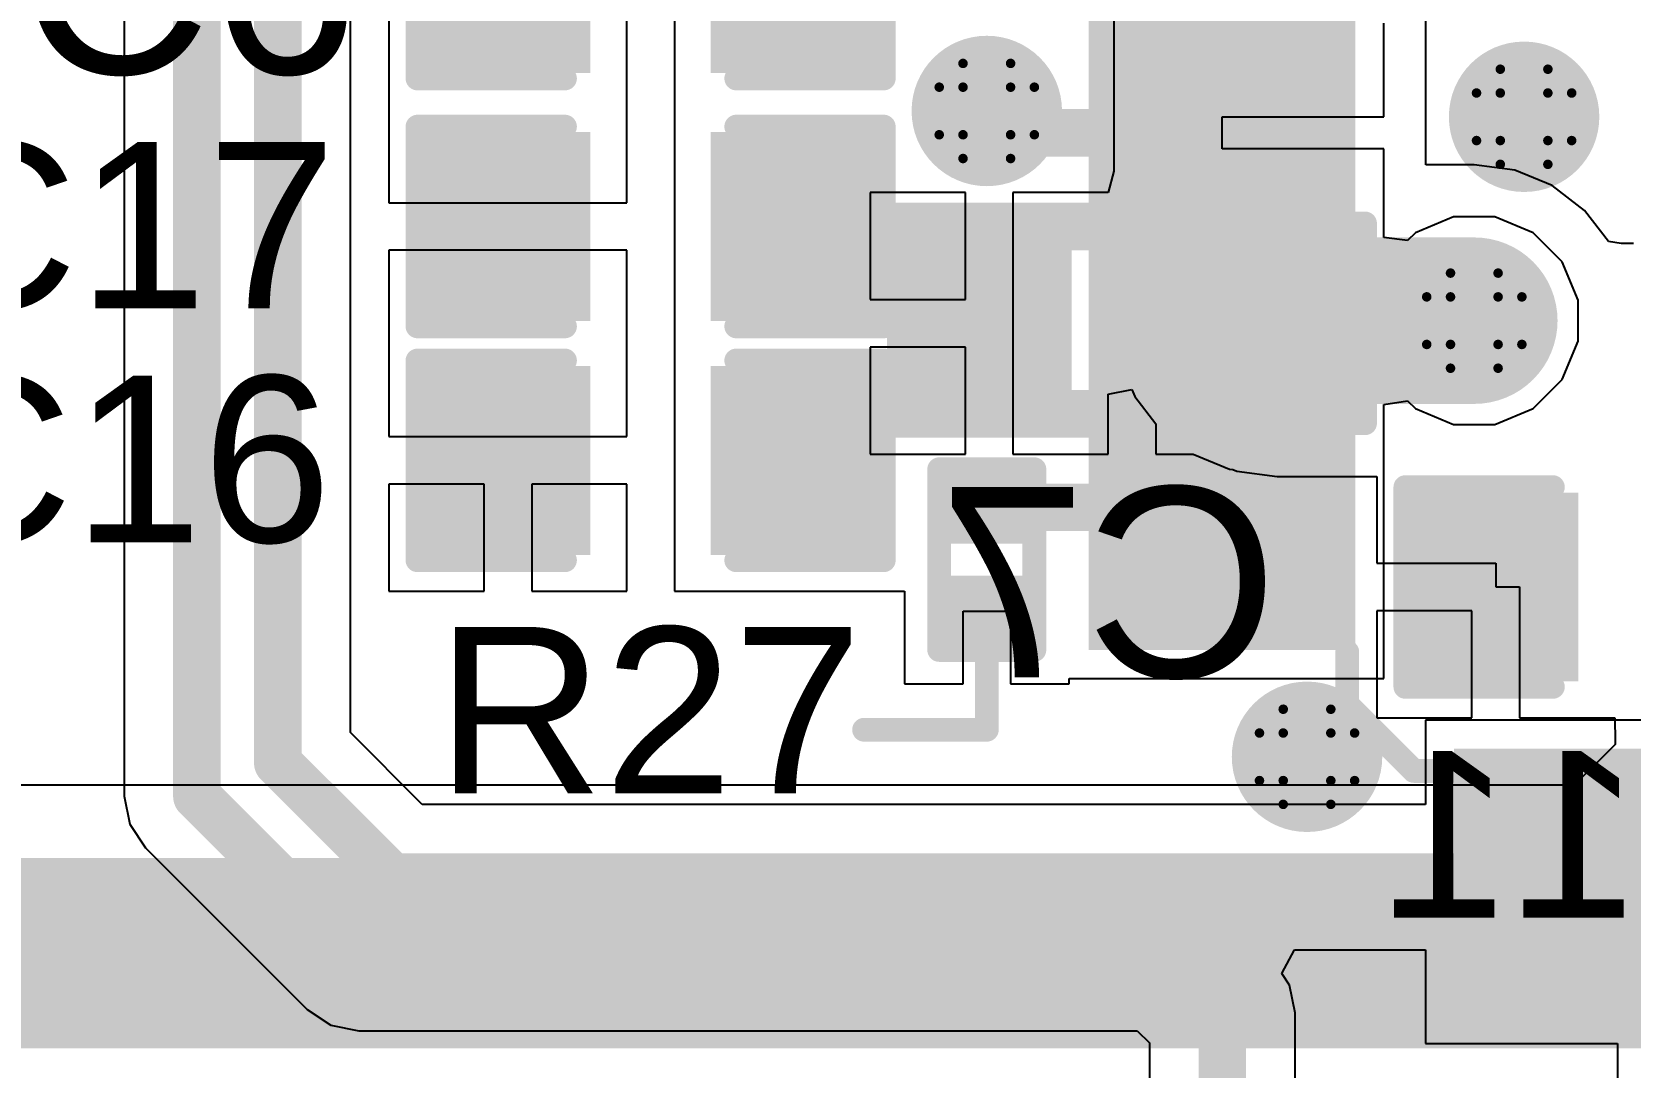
# Model space of a CAD drawing. Header units: inches. Extents: x 0 to 12.8, y -0.1 to 3.5.
# Drawn here: x 0.4453 to 0.7812, y 0.3751 to 0.5927 of the extents above; entities that cross this region are included whole.
import ezdxf

# ---------------------------------------------------------------- set-up
doc = ezdxf.new("R2010")
doc.units = ezdxf.units.IN
doc.header["$MEASUREMENT"] = 0
for name, color, linetype in [('Bottom Layer', 5, 'Continuous'), ('Bottom Overlay', 54, 'Continuous'), ('Bottom Paste', 16, 'Continuous'), ('Bottom Solder', 6, 'Continuous'), ('Drill Drawing', 1, 'Continuous'), ('Top Layer', 1, 'Continuous'), ('Top Overlay', 2, 'Continuous'), ('Top Paste', 8, 'Continuous'), ('Top Solder', 216, 'Continuous'), ('Via Holes', 16, 'Continuous')]:
    doc.layers.add(name, color=color, linetype=linetype)
doc.styles.add('Arial', font='', dxfattribs={"height": 0.2})
doc.styles.get('Arial').set_extended_font_data('Arial')

# ---------------------------------------------------------------- blocks, each defined once
blk = doc.blocks.new('48_LQFP__7_7___5')
at = {"layer": 'Top Layer'}
for points in [[(0.19133865, -0.0822835), (0.19133865, -0.0948819), (0.14330715, -0.0948819), (0.14330715, -0.0822835)], [(0.19133865, -0.1019685), (0.19133865, -0.1145669), (0.14330715, -0.1145669), (0.14330715, -0.1019685)], [(-0.0035433, -0.14330705), (-0.0035433, -0.19133855), (-0.0161417, -0.19133855), (-0.0161417, -0.14330705)], [(0.0161417, -0.14330705), (0.0161417, -0.19133855), (0.0035433, -0.19133855), (0.0035433, -0.14330705)], [(0.0358268, -0.14330705), (0.0358268, -0.19133855), (0.0232284, -0.19133855), (0.0232284, -0.14330705)], [(0.0555118, -0.14330705), (0.0555118, -0.19133855), (0.0429134, -0.19133855), (0.0429134, -0.14330705)], [(0.0751969, -0.14330705), (0.0751969, -0.19133855), (0.0625985, -0.19133855), (0.0625985, -0.14330705)], [(0.0948819, -0.14330705), (0.0948819, -0.19133855), (0.0822835, -0.19133855), (0.0822835, -0.14330705)], [(0.1145669, -0.14330705), (0.1145669, -0.19133855), (0.1019685, -0.19133855), (0.1019685, -0.14330705)]]:
    blk.add_hatch(color=1, dxfattribs=at).paths.add_polyline_path(points)
at = {"layer": 'Top Paste'}
for points in [[(0.19133865, -0.0822835), (0.19133865, -0.0948819), (0.14330715, -0.0948819), (0.14330715, -0.0822835)], [(0.19133865, -0.1019685), (0.19133865, -0.1145669), (0.14330715, -0.1145669), (0.14330715, -0.1019685)], [(-0.0035433, -0.14330705), (-0.0035433, -0.19133855), (-0.0161417, -0.19133855), (-0.0161417, -0.14330705)], [(0.0161417, -0.14330705), (0.0161417, -0.19133855), (0.0035433, -0.19133855), (0.0035433, -0.14330705)], [(0.0358268, -0.14330705), (0.0358268, -0.19133855), (0.0232284, -0.19133855), (0.0232284, -0.14330705)], [(0.0555118, -0.14330705), (0.0555118, -0.19133855), (0.0429134, -0.19133855), (0.0429134, -0.14330705)], [(0.0751969, -0.14330705), (0.0751969, -0.19133855), (0.0625985, -0.19133855), (0.0625985, -0.14330705)], [(0.0948819, -0.14330705), (0.0948819, -0.19133855), (0.0822835, -0.19133855), (0.0822835, -0.14330705)], [(0.1145669, -0.14330705), (0.1145669, -0.19133855), (0.1019685, -0.19133855), (0.1019685, -0.14330705)]]:
    blk.add_hatch(color=8, dxfattribs=at).paths.add_polyline_path(points)
at = {"layer": 'Top Solder'}
for points in [[(0.19533865, -0.0782835), (0.19533865, -0.0988819), (0.13930715, -0.0988819), (0.13930715, -0.0782835)], [(0.19533865, -0.0979685), (0.19533865, -0.1185669), (0.13930715, -0.1185669), (0.13930715, -0.0979685)], [(0.0004567, -0.13930705), (0.0004567, -0.19533855), (-0.0201417, -0.19533855), (-0.0201417, -0.13930705)], [(0.0201417, -0.13930705), (0.0201417, -0.19533855), (-0.0004567, -0.19533855), (-0.0004567, -0.13930705)], [(0.0398268, -0.13930705), (0.0398268, -0.19533855), (0.0192284, -0.19533855), (0.0192284, -0.13930705)], [(0.0595118, -0.13930705), (0.0595118, -0.19533855), (0.0389134, -0.19533855), (0.0389134, -0.13930705)], [(0.0791969, -0.13930705), (0.0791969, -0.19533855), (0.0585985, -0.19533855), (0.0585985, -0.13930705)], [(0.0988819, -0.13930705), (0.0988819, -0.19533855), (0.0782835, -0.19533855), (0.0782835, -0.13930705)], [(0.1185669, -0.13930705), (0.1185669, -0.19533855), (0.0979685, -0.19533855), (0.0979685, -0.13930705)]]:
    blk.add_hatch(color=216, dxfattribs=at).paths.add_polyline_path(points)
at = {"layer": 'Top Overlay', "const_width": 0.005}
for points in [[(0.144, -0.1269999), (0.144, -0.1189999)], [(0.13, -0.1409999), (0.144, -0.1269999)], [(0.13, -0.1409999), (0.119, -0.1409999)]]:
    blk.add_lwpolyline(points, dxfattribs=at)
at = {"layer": 'Top Overlay', "const_width": 0.0025}
for points in [[(0.14275, -0.1189999, 1), (0.14525, -0.1189999, 1)], [(0.14275, -0.1269999, 1), (0.14525, -0.1269999, 1)], [(0.14275, -0.1269999, 1), (0.14525, -0.1269999, 1)], [(0.11775, -0.1409999, 1), (0.12025, -0.1409999, 1)], [(0.12875, -0.1409999, 1), (0.13125, -0.1409999, 1)], [(0.12875, -0.1409999, 1), (0.13125, -0.1409999, 1)]]:
    blk.add_lwpolyline(points, format="xyb", close=True, dxfattribs=at)
blk = doc.blocks.new('R___0201_8')
at = {"layer": 'Top Layer'}
for points in [[(-0.01614165, 0.00728345), (-0.00551175, 0.00728345), (-0.00551175, -0.00728345), (-0.01614165, -0.00728345)], [(0.00551185, 0.00728345), (0.01614175, 0.00728345), (0.01614175, -0.00728345), (0.00551185, -0.00728345)]]:
    blk.add_hatch(color=1, dxfattribs=at).paths.add_polyline_path(points)
at = {"layer": 'Top Paste'}
for points in [[(-0.01614165, 0.00728345), (-0.00551175, 0.00728345), (-0.00551175, -0.00728345), (-0.01614165, -0.00728345)], [(0.00551185, 0.00728345), (0.01614175, 0.00728345), (0.01614175, -0.00728345), (0.00551185, -0.00728345)]]:
    blk.add_hatch(color=8, dxfattribs=at).paths.add_polyline_path(points)
at = {"layer": 'Top Solder'}
for points in [[(-0.01830705, 0.00944885), (-0.00334635, 0.00944885), (-0.00334635, -0.00944885), (-0.01830705, -0.00944885)], [(0.00334645, 0.00944885), (0.01830715, 0.00944885), (0.01830715, -0.00944885), (0.00334645, -0.00944885)]]:
    blk.add_hatch(color=216, dxfattribs=at).paths.add_polyline_path(points)
at = {"layer": 'Top Overlay', "const_width": 0.005}
for points in [[(-0.019, 0.01), (-0.019, -0.01)], [(-0.019, 0.01), (0.019, 0.01)], [(0.019, 0.01), (0.019, -0.01)], [(-0.019, -0.01), (0.019, -0.01)]]:
    blk.add_lwpolyline(points, dxfattribs=at)
at = {"layer": 'Top Overlay', "const_width": 0.0025}
for points in [[(-0.02025, 0.01, 1), (-0.01775, 0.01, 1)], [(-0.02025, 0.01, 1), (-0.01775, 0.01, 1)], [(0.01775, 0.01, 1), (0.02025, 0.01, 1)], [(0.01775, 0.01, 1), (0.02025, 0.01, 1)], [(-0.02025, -0.01, 1), (-0.01775, -0.01, 1)], [(-0.02025, -0.01, 1), (-0.01775, -0.01, 1)], [(0.01775, -0.01, 1), (0.02025, -0.01, 1)], [(0.01775, -0.01, 1), (0.02025, -0.01, 1)]]:
    blk.add_lwpolyline(points, format="xyb", close=True, dxfattribs=at)
blk = doc.blocks.new('C___0603_43')
at = {"layer": 'Top Layer'}
for points in [[(-0.015, 0.0175), (-0.015, -0.0175), (-0.045, -0.0175), (-0.045, 0.0175)], [(0.045, 0.0175), (0.045, -0.0175), (0.015, -0.0175), (0.015, 0.0175)]]:
    blk.add_hatch(color=1, dxfattribs=at).paths.add_polyline_path(points)
at = {"layer": 'Top Paste'}
for points in [[(-0.015, 0.0175), (-0.015, -0.0175), (-0.045, -0.0175), (-0.045, 0.0175)], [(0.045, 0.0175), (0.045, -0.0175), (0.015, -0.0175), (0.015, 0.0175)]]:
    blk.add_hatch(color=8, dxfattribs=at).paths.add_polyline_path(points)
at = {"layer": 'Top Solder'}
for points in [[(-0.0126378, 0.0198622), (-0.0126378, -0.0198622), (-0.0473622, -0.0198622), (-0.0473622, 0.0198622)], [(0.0473622, 0.0198622), (0.0473622, -0.0198622), (0.0126378, -0.0198622), (0.0126378, 0.0198622)]]:
    blk.add_hatch(color=216, dxfattribs=at).paths.add_polyline_path(points)
at = {"layer": 'Top Overlay', "const_width": 0.005}
for points in [[(-0.049, -0.021), (-0.049, 0.021)], [(-0.049, 0.021), (-0.018, 0.021)], [(0.018, 0.021), (0.049, 0.021)], [(0.049, -0.021), (0.049, 0.021)], [(-0.049, -0.021), (-0.018, -0.021)], [(0.018, -0.021), (0.049, -0.021)]]:
    blk.add_lwpolyline(points, dxfattribs=at)
at = {"layer": 'Top Overlay', "const_width": 0.0025}
for points in [[(-0.05025, 0.021, 1), (-0.04775, 0.021, 1)], [(-0.05025, 0.021, 1), (-0.04775, 0.021, 1)], [(-0.01925, 0.021, 1), (-0.01675, 0.021, 1)], [(0.01675, 0.021, 1), (0.01925, 0.021, 1)], [(0.04775, 0.021, 1), (0.05025, 0.021, 1)], [(0.04775, 0.021, 1), (0.05025, 0.021, 1)], [(-0.05025, -0.021, 1), (-0.04775, -0.021, 1)], [(-0.05025, -0.021, 1), (-0.04775, -0.021, 1)], [(-0.01925, -0.021, 1), (-0.01675, -0.021, 1)], [(0.01675, -0.021, 1), (0.01925, -0.021, 1)], [(0.04775, -0.021, 1), (0.05025, -0.021, 1)], [(0.04775, -0.021, 1), (0.05025, -0.021, 1)]]:
    blk.add_lwpolyline(points, format="xyb", close=True, dxfattribs=at)
blk = doc.blocks.new('C___0603_44')
at = {"layer": 'Top Layer'}
for points in [[(-0.015, 0.0175), (-0.015, -0.0175), (-0.045, -0.0175), (-0.045, 0.0175)], [(0.045, 0.0175), (0.045, -0.0175), (0.015, -0.0175), (0.015, 0.0175)]]:
    blk.add_hatch(color=1, dxfattribs=at).paths.add_polyline_path(points)
at = {"layer": 'Top Paste'}
for points in [[(-0.015, 0.0175), (-0.015, -0.0175), (-0.045, -0.0175), (-0.045, 0.0175)], [(0.045, 0.0175), (0.045, -0.0175), (0.015, -0.0175), (0.015, 0.0175)]]:
    blk.add_hatch(color=8, dxfattribs=at).paths.add_polyline_path(points)
at = {"layer": 'Top Solder'}
for points in [[(-0.0126378, 0.0198622), (-0.0126378, -0.0198622), (-0.0473622, -0.0198622), (-0.0473622, 0.0198622)], [(0.0473622, 0.0198622), (0.0473622, -0.0198622), (0.0126378, -0.0198622), (0.0126378, 0.0198622)]]:
    blk.add_hatch(color=216, dxfattribs=at).paths.add_polyline_path(points)
at = {"layer": 'Top Overlay', "const_width": 0.005}
for points in [[(-0.049, -0.021), (-0.049, 0.021)], [(-0.049, 0.021), (-0.018, 0.021)], [(0.018, 0.021), (0.049, 0.021)], [(0.049, -0.021), (0.049, 0.021)], [(-0.049, -0.021), (-0.018, -0.021)], [(0.018, -0.021), (0.049, -0.021)]]:
    blk.add_lwpolyline(points, dxfattribs=at)
at = {"layer": 'Top Overlay', "const_width": 0.0025}
for points in [[(-0.05025, 0.021, 1), (-0.04775, 0.021, 1)], [(-0.05025, 0.021, 1), (-0.04775, 0.021, 1)], [(-0.01925, 0.021, 1), (-0.01675, 0.021, 1)], [(0.01675, 0.021, 1), (0.01925, 0.021, 1)], [(0.04775, 0.021, 1), (0.05025, 0.021, 1)], [(0.04775, 0.021, 1), (0.05025, 0.021, 1)], [(-0.05025, -0.021, 1), (-0.04775, -0.021, 1)], [(-0.05025, -0.021, 1), (-0.04775, -0.021, 1)], [(-0.01925, -0.021, 1), (-0.01675, -0.021, 1)], [(0.01675, -0.021, 1), (0.01925, -0.021, 1)], [(0.04775, -0.021, 1), (0.05025, -0.021, 1)], [(0.04775, -0.021, 1), (0.05025, -0.021, 1)]]:
    blk.add_lwpolyline(points, format="xyb", close=True, dxfattribs=at)
blk = doc.blocks.new('C___0603_B_49')
at = {"layer": 'Bottom Layer'}
for points in [[(-0.045, -0.0175), (-0.045, 0.0175), (-0.015, 0.0175), (-0.015, -0.0175)], [(0.015, -0.0175), (0.015, 0.0175), (0.045, 0.0175), (0.045, -0.0175)]]:
    blk.add_hatch(color=5, dxfattribs=at).paths.add_polyline_path(points)
at = {"layer": 'Bottom Paste'}
for points in [[(-0.045, -0.0175), (-0.045, 0.0175), (-0.015, 0.0175), (-0.015, -0.0175)], [(0.015, -0.0175), (0.015, 0.0175), (0.045, 0.0175), (0.045, -0.0175)]]:
    blk.add_hatch(color=16, dxfattribs=at).paths.add_polyline_path(points)
at = {"layer": 'Bottom Solder'}
for points in [[(-0.0473622, -0.0198622), (-0.0473622, 0.0198622), (-0.0126378, 0.0198622), (-0.0126378, -0.0198622)], [(0.0126378, -0.0198622), (0.0126378, 0.0198622), (0.0473622, 0.0198622), (0.0473622, -0.0198622)]]:
    blk.add_hatch(color=6, dxfattribs=at).paths.add_polyline_path(points)
at = {"layer": 'Bottom Overlay', "const_width": 0.005}
for points in [[(-0.049, 0.021), (-0.018, 0.021)], [(-0.049, -0.021), (-0.049, 0.021)], [(0.018, 0.021), (0.049, 0.021)], [(0.049, -0.021), (0.049, 0.021)], [(-0.049, -0.021), (-0.018, -0.021)], [(0.018, -0.021), (0.049, -0.021)]]:
    blk.add_lwpolyline(points, dxfattribs=at)
at = {"layer": 'Bottom Overlay', "const_width": 0.0025}
for points in [[(-0.05025, 0.021, 1), (-0.04775, 0.021, 1)], [(-0.05025, 0.021, 1), (-0.04775, 0.021, 1)], [(-0.01925, 0.021, 1), (-0.01675, 0.021, 1)], [(0.01675, 0.021, 1), (0.01925, 0.021, 1)], [(0.04775, 0.021, 1), (0.05025, 0.021, 1)], [(0.04775, 0.021, 1), (0.05025, 0.021, 1)], [(-0.05025, -0.021, 1), (-0.04775, -0.021, 1)], [(-0.05025, -0.021, 1), (-0.04775, -0.021, 1)], [(-0.01925, -0.021, 1), (-0.01675, -0.021, 1)], [(0.01675, -0.021, 1), (0.01925, -0.021, 1)], [(0.04775, -0.021, 1), (0.05025, -0.021, 1)], [(0.04775, -0.021, 1), (0.05025, -0.021, 1)]]:
    blk.add_lwpolyline(points, format="xyb", close=True, dxfattribs=at)
blk = doc.blocks.new('C___0603_B_53')
at = {"layer": 'Bottom Layer'}
for points in [[(-0.045, -0.0175), (-0.045, 0.0175), (-0.015, 0.0175), (-0.015, -0.0175)], [(0.015, -0.0175), (0.015, 0.0175), (0.045, 0.0175), (0.045, -0.0175)]]:
    blk.add_hatch(color=5, dxfattribs=at).paths.add_polyline_path(points)
at = {"layer": 'Bottom Paste'}
for points in [[(-0.045, -0.0175), (-0.045, 0.0175), (-0.015, 0.0175), (-0.015, -0.0175)], [(0.015, -0.0175), (0.015, 0.0175), (0.045, 0.0175), (0.045, -0.0175)]]:
    blk.add_hatch(color=16, dxfattribs=at).paths.add_polyline_path(points)
at = {"layer": 'Bottom Solder'}
for points in [[(-0.0473622, -0.0198622), (-0.0473622, 0.0198622), (-0.0126378, 0.0198622), (-0.0126378, -0.0198622)], [(0.0126378, -0.0198622), (0.0126378, 0.0198622), (0.0473622, 0.0198622), (0.0473622, -0.0198622)]]:
    blk.add_hatch(color=6, dxfattribs=at).paths.add_polyline_path(points)
at = {"layer": 'Bottom Overlay', "const_width": 0.005}
for points in [[(-0.049, 0.021), (-0.018, 0.021)], [(-0.049, -0.021), (-0.049, 0.021)], [(0.018, 0.021), (0.049, 0.021)], [(0.049, -0.021), (0.049, 0.021)], [(-0.049, -0.021), (-0.018, -0.021)], [(0.018, -0.021), (0.049, -0.021)]]:
    blk.add_lwpolyline(points, dxfattribs=at)
at = {"layer": 'Bottom Overlay', "const_width": 0.0025}
for points in [[(-0.05025, 0.021, 1), (-0.04775, 0.021, 1)], [(-0.05025, 0.021, 1), (-0.04775, 0.021, 1)], [(-0.01925, 0.021, 1), (-0.01675, 0.021, 1)], [(0.01675, 0.021, 1), (0.01925, 0.021, 1)], [(0.04775, 0.021, 1), (0.05025, 0.021, 1)], [(0.04775, 0.021, 1), (0.05025, 0.021, 1)], [(-0.05025, -0.021, 1), (-0.04775, -0.021, 1)], [(-0.05025, -0.021, 1), (-0.04775, -0.021, 1)], [(-0.01925, -0.021, 1), (-0.01675, -0.021, 1)], [(0.01675, -0.021, 1), (0.01925, -0.021, 1)], [(0.04775, -0.021, 1), (0.05025, -0.021, 1)], [(0.04775, -0.021, 1), (0.05025, -0.021, 1)]]:
    blk.add_lwpolyline(points, format="xyb", close=True, dxfattribs=at)
blk = doc.blocks.new('C___0603_54')
at = {"layer": 'Top Layer'}
for points in [[(-0.015, 0.0175), (-0.015, -0.0175), (-0.045, -0.0175), (-0.045, 0.0175)], [(0.045, 0.0175), (0.045, -0.0175), (0.015, -0.0175), (0.015, 0.0175)]]:
    blk.add_hatch(color=1, dxfattribs=at).paths.add_polyline_path(points)
at = {"layer": 'Top Paste'}
for points in [[(-0.015, 0.0175), (-0.015, -0.0175), (-0.045, -0.0175), (-0.045, 0.0175)], [(0.045, 0.0175), (0.045, -0.0175), (0.015, -0.0175), (0.015, 0.0175)]]:
    blk.add_hatch(color=8, dxfattribs=at).paths.add_polyline_path(points)
at = {"layer": 'Top Solder'}
for points in [[(-0.0126378, 0.0198622), (-0.0126378, -0.0198622), (-0.0473622, -0.0198622), (-0.0473622, 0.0198622)], [(0.0473622, 0.0198622), (0.0473622, -0.0198622), (0.0126378, -0.0198622), (0.0126378, 0.0198622)]]:
    blk.add_hatch(color=216, dxfattribs=at).paths.add_polyline_path(points)
at = {"layer": 'Top Overlay', "const_width": 0.005}
for points in [[(-0.049, -0.021), (-0.049, 0.021)], [(-0.049, 0.021), (-0.018, 0.021)], [(0.018, 0.021), (0.049, 0.021)], [(0.049, -0.021), (0.049, 0.021)], [(-0.049, -0.021), (-0.018, -0.021)], [(0.018, -0.021), (0.049, -0.021)]]:
    blk.add_lwpolyline(points, dxfattribs=at)
at = {"layer": 'Top Overlay', "const_width": 0.0025}
for points in [[(-0.05025, 0.021, 1), (-0.04775, 0.021, 1)], [(-0.05025, 0.021, 1), (-0.04775, 0.021, 1)], [(-0.01925, 0.021, 1), (-0.01675, 0.021, 1)], [(0.01675, 0.021, 1), (0.01925, 0.021, 1)], [(0.04775, 0.021, 1), (0.05025, 0.021, 1)], [(0.04775, 0.021, 1), (0.05025, 0.021, 1)], [(-0.05025, -0.021, 1), (-0.04775, -0.021, 1)], [(-0.05025, -0.021, 1), (-0.04775, -0.021, 1)], [(-0.01925, -0.021, 1), (-0.01675, -0.021, 1)], [(0.01675, -0.021, 1), (0.01925, -0.021, 1)], [(0.04775, -0.021, 1), (0.05025, -0.021, 1)], [(0.04775, -0.021, 1), (0.05025, -0.021, 1)]]:
    blk.add_lwpolyline(points, format="xyb", close=True, dxfattribs=at)

msp = doc.modelspace()

# ---------------------------------------------------------------- hatches: boundary and pattern name
at = {"layer": 'Bottom Layer'}
h = msp.add_hatch(color=5, dxfattribs=at)
edge = h.paths.add_edge_path()
edge.add_arc((0.6460231, 0.5760867), 0.011811, 0, 360)
h = msp.add_hatch(color=5, dxfattribs=at)
edge = h.paths.add_edge_path()
edge.add_arc((0.758954, 0.574864), 0.011811, 0, 360)
h = msp.add_hatch(color=5, dxfattribs=at)
edge = h.paths.add_edge_path()
edge.add_arc((0.7484879, 0.5319975), 0.011811, 0, 360)
h = msp.add_hatch(color=5, dxfattribs=at)
edge = h.paths.add_edge_path()
edge.add_arc((0.7133303, 0.4402967), 0.011811, 0, 360)
at = {"layer": 'Bottom Solder'}
h = msp.add_hatch(color=6, dxfattribs=at)
edge = h.paths.add_edge_path()
edge.add_arc((0.6460231, 0.5760867), 0.015811, 0, 360)
h = msp.add_hatch(color=6, dxfattribs=at)
edge = h.paths.add_edge_path()
edge.add_arc((0.758954, 0.574864), 0.015811, 0, 360)
h = msp.add_hatch(color=6, dxfattribs=at)
edge = h.paths.add_edge_path()
edge.add_arc((0.7484879, 0.5319975), 0.015811, 0, 360)
h = msp.add_hatch(color=6, dxfattribs=at)
edge = h.paths.add_edge_path()
edge.add_arc((0.7133303, 0.4402967), 0.015811, 0, 360)
at = {"layer": 'Top Layer'}
h = msp.add_hatch(color=1, dxfattribs=at)
edge = h.paths.add_edge_path()
edge.add_arc((0.6460231, 0.5760867), 0.011811, 0, 360)
h = msp.add_hatch(color=1, dxfattribs=at)
edge = h.paths.add_edge_path()
edge.add_arc((0.758954, 0.574864), 0.011811, 0, 360)
h = msp.add_hatch(color=1, dxfattribs=at)
edge = h.paths.add_edge_path()
edge.add_arc((0.7484879, 0.5319975), 0.011811, 0, 360)
h = msp.add_hatch(color=1, dxfattribs=at)
edge = h.paths.add_edge_path()
edge.add_arc((0.7133303, 0.4402967), 0.011811, 0, 360)
at = {"layer": 'Top Solder'}
h = msp.add_hatch(color=216, dxfattribs=at)
edge = h.paths.add_edge_path()
edge.add_arc((0.6460231, 0.5760867), 0.015811, 0, 360)
h = msp.add_hatch(color=216, dxfattribs=at)
edge = h.paths.add_edge_path()
edge.add_arc((0.758954, 0.574864), 0.015811, 0, 360)
h = msp.add_hatch(color=216, dxfattribs=at)
edge = h.paths.add_edge_path()
edge.add_arc((0.7484879, 0.5319975), 0.015811, 0, 360)
h = msp.add_hatch(color=216, dxfattribs=at)
edge = h.paths.add_edge_path()
edge.add_arc((0.7133303, 0.4402967), 0.015811, 0, 360)
at = {"layer": 'Via Holes'}
h = msp.add_hatch(color=7, dxfattribs=at)
edge = h.paths.add_edge_path()
edge.add_arc((0.6460231, 0.5760867), 0.0059055, 0, 360)
h = msp.add_hatch(color=7, dxfattribs=at)
edge = h.paths.add_edge_path()
edge.add_arc((0.758954, 0.574864), 0.0059055, 0, 360)
h = msp.add_hatch(color=7, dxfattribs=at)
edge = h.paths.add_edge_path()
edge.add_arc((0.7484879, 0.5319975), 0.0059055, 0, 360)
h = msp.add_hatch(color=7, dxfattribs=at)
edge = h.paths.add_edge_path()
edge.add_arc((0.7133303, 0.4402967), 0.0059055, 0, 360)

# ---------------------------------------------------------------- linework, layer by layer
at = {"layer": 'Bottom Layer'}
for p, q in [((0.6727366, 0.676307), (0.6727366, 0.5634344)), ((0.7382974, 0.5647779), (0.7382974, 0.6435266)), ((0.7484879, 0.5647779), (0.7382974, 0.5647779)), ((0.7569721, 0.5636609), (0.7484879, 0.5647779)), ((0.6727366, 0.5634344), (0.6715238, 0.5589368)), ((0.7648781, 0.5603862), (0.7569721, 0.5636609)), ((0.6415239, 0.5589367), (0.6215239, 0.5589367)), ((0.6215239, 0.5589367), (0.6215239, 0.5364367)), ((0.6415239, 0.5364367), (0.6415239, 0.5589367)), ((0.6677365, 0.5589367), (0.6515239, 0.5589367)), ((0.6515239, 0.5589367), (0.6515239, 0.5314367)), ((0.6715238, 0.5589368), (0.6677365, 0.5589367)), ((0.7716671, 0.5551767), (0.7648781, 0.5603862)), ((0.7766882, 0.5486332), (0.7716671, 0.5551767)), ((0.7793847, 0.5482405), (0.7766882, 0.5486332)), ((0.7819376, 0.5482405), (0.7793847, 0.5482405)), ((0.6215239, 0.5364367), (0.6415239, 0.5364367)), ((0.6515239, 0.5314367), (0.6515239, 0.5039367)), ((0.6415239, 0.5264367), (0.6215239, 0.5264367)), ((0.6215239, 0.5264367), (0.6215239, 0.5039367)), ((0.6415239, 0.5039367), (0.6415239, 0.5264367)), ((0.6715239, 0.516518), (0.6765239, 0.5175125)), ((0.6765239, 0.5175125), (0.6771283, 0.5160534)), ((0.6715239, 0.5039367), (0.6715239, 0.516518)), ((0.6771283, 0.5160534), (0.6815239, 0.5103251)), ((0.6815239, 0.5103251), (0.6815239, 0.5039367)), ((0.6215239, 0.5039367), (0.6415239, 0.5039367)), ((0.6515239, 0.5039367), (0.6715239, 0.5039367)), ((0.6815239, 0.5039367), (0.6894122, 0.5039367)), ((0.6894122, 0.5039367), (0.6970328, 0.5007802)), ((0.6970328, 0.5007802), (0.6977521, 0.5006855)), ((0.6977521, 0.5006855), (0.6986005, 0.5003341)), ((0.6986005, 0.5003341), (0.7070847, 0.4992171)), ((0.7070847, 0.4992171), (0.728, 0.4992171)), ((0.728, 0.4992171), (0.728, 0.481)), ((0.728, 0.481), (0.7529998, 0.481)), ((0.7529998, 0.481), (0.7529998, 0.476)), ((0.7529998, 0.476), (0.7579998, 0.476)), ((0.7579998, 0.476), (0.7579998, 0.4485)), ((0.7479998, 0.471), (0.728, 0.471)), ((0.728, 0.471), (0.728, 0.4485)), ((0.7479998, 0.4485), (0.7479998, 0.471)), ((0.728, 0.4485), (0.7479998, 0.4485)), ((0.7579998, 0.4485), (0.7779999, 0.4485)), ((0.7779999, 0.4485), (0.7780866, 0.4435358)), ((0.7780866, 0.4435358), (0.7780866, 0.4429121)), ((0.7780866, 0.4429121), (0.7694765, 0.434302)), ((0.7694765, 0.434302), (0.395912, 0.434302))]:
    msp.add_line(p, q, dxfattribs=at)
for points, const_width in [([(0.705517, 0.5324436), (0.705517, 0.676307)], 0.035), ([(0.7070847, 0.5319975), (0.7484879, 0.5319975)], 0.035), ([(0.7840991, 0.399), (0.8133886, 0.4282895)], 0.04), ([(0.3812894, 0.399), (0.7840991, 0.399)], 0.04)]:
    msp.add_lwpolyline(points, dxfattribs=dict(at, const_width=const_width))
for points, const_width in [([(0.696767, 0.5324436, 1), (0.714267, 0.5324436, 1)], 0.0175), ([(0.6983347, 0.5319975, 1), (0.7158347, 0.5319975, 1)], 0.0175), ([(0.7397379, 0.5319975, 1), (0.7572379, 0.5319975, 1)], 0.0175), ([(0.7740991, 0.399, 1), (0.7940991, 0.399, 1)], 0.02), ([(0.7740991, 0.399, 1), (0.7940991, 0.399, 1)], 0.02)]:
    msp.add_lwpolyline(points, format="xyb", close=True, dxfattribs=dict(at, const_width=const_width))
at = {"layer": 'Drill Drawing', "const_width": 0.002}
for points in [[(0.6410231, 0.5810867), (0.6410231, 0.5860867)], [(0.6410231, 0.5860867), (0.6510231, 0.5860867)], [(0.6510231, 0.5810867), (0.6510231, 0.5860867)], [(0.753954, 0.579864), (0.753954, 0.584864)], [(0.753954, 0.584864), (0.763954, 0.584864)], [(0.763954, 0.579864), (0.763954, 0.584864)], [(0.6360231, 0.5710867), (0.6360231, 0.5810867)], [(0.6360231, 0.5810867), (0.6410231, 0.5810867)], [(0.6510231, 0.5810867), (0.6560231, 0.5810867)], [(0.6560231, 0.5710867), (0.6560231, 0.5810867)], [(0.748954, 0.569864), (0.748954, 0.579864)], [(0.748954, 0.579864), (0.753954, 0.579864)], [(0.763954, 0.579864), (0.768954, 0.579864)], [(0.768954, 0.569864), (0.768954, 0.579864)], [(0.6360231, 0.5710867), (0.6410231, 0.5710867)], [(0.6410231, 0.5660867), (0.6410231, 0.5710867)], [(0.6510231, 0.5710867), (0.6560231, 0.5710867)], [(0.6510231, 0.5660867), (0.6510231, 0.5710867)], [(0.748954, 0.569864), (0.753954, 0.569864)], [(0.753954, 0.564864), (0.753954, 0.569864)], [(0.763954, 0.569864), (0.768954, 0.569864)], [(0.763954, 0.564864), (0.763954, 0.569864)], [(0.6410231, 0.5660867), (0.6510231, 0.5660867)], [(0.753954, 0.564864), (0.763954, 0.564864)], [(0.7434879, 0.5369975), (0.7434879, 0.5419975)], [(0.7434879, 0.5419975), (0.7534879, 0.5419975)], [(0.7534879, 0.5369975), (0.7534879, 0.5419975)], [(0.7384879, 0.5269975), (0.7384879, 0.5369975)], [(0.7384879, 0.5369975), (0.7434879, 0.5369975)], [(0.7534879, 0.5369975), (0.7584879, 0.5369975)], [(0.7584879, 0.5269975), (0.7584879, 0.5369975)], [(0.7384879, 0.5269975), (0.7434879, 0.5269975)], [(0.7434879, 0.5219975), (0.7434879, 0.5269975)], [(0.7534879, 0.5269975), (0.7584879, 0.5269975)], [(0.7534879, 0.5219975), (0.7534879, 0.5269975)], [(0.7434879, 0.5219975), (0.7534879, 0.5219975)], [(0.7083303, 0.4452967), (0.7083303, 0.4502967)], [(0.7083303, 0.4502967), (0.7183303, 0.4502967)], [(0.7183303, 0.4452967), (0.7183303, 0.4502967)], [(0.7033303, 0.4352967), (0.7033303, 0.4452967)], [(0.7033303, 0.4452967), (0.7083303, 0.4452967)], [(0.7183303, 0.4452967), (0.7233303, 0.4452967)], [(0.7233303, 0.4352967), (0.7233303, 0.4452967)], [(0.7033303, 0.4352967), (0.7083303, 0.4352967)], [(0.7083303, 0.4302967), (0.7083303, 0.4352967)], [(0.7183303, 0.4352967), (0.7233303, 0.4352967)], [(0.7183303, 0.4302967), (0.7183303, 0.4352967)], [(0.7083303, 0.4302967), (0.7183303, 0.4302967)]]:
    msp.add_lwpolyline(points, dxfattribs=at)
at = {"layer": 'Drill Drawing', "const_width": 0.001}
for points in [[(0.6405231, 0.5860867, 1), (0.6415231, 0.5860867, 1)], [(0.6405231, 0.5860867, 1), (0.6415231, 0.5860867, 1)], [(0.6505231, 0.5860867, 1), (0.6515231, 0.5860867, 1)], [(0.6505231, 0.5860867, 1), (0.6515231, 0.5860867, 1)], [(0.753454, 0.584864, 1), (0.754454, 0.584864, 1)], [(0.753454, 0.584864, 1), (0.754454, 0.584864, 1)], [(0.763454, 0.584864, 1), (0.764454, 0.584864, 1)], [(0.763454, 0.584864, 1), (0.764454, 0.584864, 1)], [(0.6355231, 0.5810867, 1), (0.6365231, 0.5810867, 1)], [(0.6355231, 0.5810867, 1), (0.6365231, 0.5810867, 1)], [(0.6405231, 0.5810867, 1), (0.6415231, 0.5810867, 1)], [(0.6405231, 0.5810867, 1), (0.6415231, 0.5810867, 1)], [(0.6505231, 0.5810867, 1), (0.6515231, 0.5810867, 1)], [(0.6505231, 0.5810867, 1), (0.6515231, 0.5810867, 1)], [(0.6555231, 0.5810867, 1), (0.6565231, 0.5810867, 1)], [(0.6555231, 0.5810867, 1), (0.6565231, 0.5810867, 1)], [(0.748454, 0.579864, 1), (0.749454, 0.579864, 1)], [(0.748454, 0.579864, 1), (0.749454, 0.579864, 1)], [(0.753454, 0.579864, 1), (0.754454, 0.579864, 1)], [(0.753454, 0.579864, 1), (0.754454, 0.579864, 1)], [(0.763454, 0.579864, 1), (0.764454, 0.579864, 1)], [(0.763454, 0.579864, 1), (0.764454, 0.579864, 1)], [(0.768454, 0.579864, 1), (0.769454, 0.579864, 1)], [(0.768454, 0.579864, 1), (0.769454, 0.579864, 1)], [(0.6355231, 0.5710867, 1), (0.6365231, 0.5710867, 1)], [(0.6355231, 0.5710867, 1), (0.6365231, 0.5710867, 1)], [(0.6405231, 0.5710867, 1), (0.6415231, 0.5710867, 1)], [(0.6405231, 0.5710867, 1), (0.6415231, 0.5710867, 1)], [(0.6505231, 0.5710867, 1), (0.6515231, 0.5710867, 1)], [(0.6505231, 0.5710867, 1), (0.6515231, 0.5710867, 1)], [(0.6555231, 0.5710867, 1), (0.6565231, 0.5710867, 1)], [(0.6555231, 0.5710867, 1), (0.6565231, 0.5710867, 1)], [(0.748454, 0.569864, 1), (0.749454, 0.569864, 1)], [(0.748454, 0.569864, 1), (0.749454, 0.569864, 1)], [(0.753454, 0.569864, 1), (0.754454, 0.569864, 1)], [(0.753454, 0.569864, 1), (0.754454, 0.569864, 1)], [(0.763454, 0.569864, 1), (0.764454, 0.569864, 1)], [(0.763454, 0.569864, 1), (0.764454, 0.569864, 1)], [(0.768454, 0.569864, 1), (0.769454, 0.569864, 1)], [(0.768454, 0.569864, 1), (0.769454, 0.569864, 1)], [(0.6405231, 0.5660867, 1), (0.6415231, 0.5660867, 1)], [(0.6405231, 0.5660867, 1), (0.6415231, 0.5660867, 1)], [(0.6505231, 0.5660867, 1), (0.6515231, 0.5660867, 1)], [(0.6505231, 0.5660867, 1), (0.6515231, 0.5660867, 1)], [(0.753454, 0.564864, 1), (0.754454, 0.564864, 1)], [(0.753454, 0.564864, 1), (0.754454, 0.564864, 1)], [(0.763454, 0.564864, 1), (0.764454, 0.564864, 1)], [(0.763454, 0.564864, 1), (0.764454, 0.564864, 1)], [(0.7429879, 0.5419975, 1), (0.7439879, 0.5419975, 1)], [(0.7429879, 0.5419975, 1), (0.7439879, 0.5419975, 1)], [(0.7529879, 0.5419975, 1), (0.7539879, 0.5419975, 1)], [(0.7529879, 0.5419975, 1), (0.7539879, 0.5419975, 1)], [(0.7379879, 0.5369975, 1), (0.7389879, 0.5369975, 1)], [(0.7379879, 0.5369975, 1), (0.7389879, 0.5369975, 1)], [(0.7429879, 0.5369975, 1), (0.7439879, 0.5369975, 1)], [(0.7429879, 0.5369975, 1), (0.7439879, 0.5369975, 1)], [(0.7529879, 0.5369975, 1), (0.7539879, 0.5369975, 1)], [(0.7529879, 0.5369975, 1), (0.7539879, 0.5369975, 1)], [(0.7579879, 0.5369975, 1), (0.7589879, 0.5369975, 1)], [(0.7579879, 0.5369975, 1), (0.7589879, 0.5369975, 1)], [(0.7379879, 0.5269975, 1), (0.7389879, 0.5269975, 1)], [(0.7379879, 0.5269975, 1), (0.7389879, 0.5269975, 1)], [(0.7429879, 0.5269975, 1), (0.7439879, 0.5269975, 1)], [(0.7429879, 0.5269975, 1), (0.7439879, 0.5269975, 1)], [(0.7529879, 0.5269975, 1), (0.7539879, 0.5269975, 1)], [(0.7529879, 0.5269975, 1), (0.7539879, 0.5269975, 1)], [(0.7579879, 0.5269975, 1), (0.7589879, 0.5269975, 1)], [(0.7579879, 0.5269975, 1), (0.7589879, 0.5269975, 1)], [(0.7429879, 0.5219975, 1), (0.7439879, 0.5219975, 1)], [(0.7429879, 0.5219975, 1), (0.7439879, 0.5219975, 1)], [(0.7529879, 0.5219975, 1), (0.7539879, 0.5219975, 1)], [(0.7529879, 0.5219975, 1), (0.7539879, 0.5219975, 1)], [(0.7078303, 0.4502967, 1), (0.7088303, 0.4502967, 1)], [(0.7078303, 0.4502967, 1), (0.7088303, 0.4502967, 1)], [(0.7178303, 0.4502967, 1), (0.7188303, 0.4502967, 1)], [(0.7178303, 0.4502967, 1), (0.7188303, 0.4502967, 1)], [(0.7028303, 0.4452967, 1), (0.7038303, 0.4452967, 1)], [(0.7028303, 0.4452967, 1), (0.7038303, 0.4452967, 1)], [(0.7078303, 0.4452967, 1), (0.7088303, 0.4452967, 1)], [(0.7078303, 0.4452967, 1), (0.7088303, 0.4452967, 1)], [(0.7178303, 0.4452967, 1), (0.7188303, 0.4452967, 1)], [(0.7178303, 0.4452967, 1), (0.7188303, 0.4452967, 1)], [(0.7228303, 0.4452967, 1), (0.7238303, 0.4452967, 1)], [(0.7228303, 0.4452967, 1), (0.7238303, 0.4452967, 1)], [(0.7028303, 0.4352967, 1), (0.7038303, 0.4352967, 1)], [(0.7028303, 0.4352967, 1), (0.7038303, 0.4352967, 1)], [(0.7078303, 0.4352967, 1), (0.7088303, 0.4352967, 1)], [(0.7078303, 0.4352967, 1), (0.7088303, 0.4352967, 1)], [(0.7178303, 0.4352967, 1), (0.7188303, 0.4352967, 1)], [(0.7178303, 0.4352967, 1), (0.7188303, 0.4352967, 1)], [(0.7228303, 0.4352967, 1), (0.7238303, 0.4352967, 1)], [(0.7228303, 0.4352967, 1), (0.7238303, 0.4352967, 1)], [(0.7078303, 0.4302967, 1), (0.7088303, 0.4302967, 1)], [(0.7078303, 0.4302967, 1), (0.7088303, 0.4302967, 1)], [(0.7178303, 0.4302967, 1), (0.7188303, 0.4302967, 1)], [(0.7178303, 0.4302967, 1), (0.7188303, 0.4302967, 1)]]:
    msp.add_lwpolyline(points, format="xyb", close=True, dxfattribs=at)
at = {"layer": 'Top Layer'}
for p, q in [((0.4647061, 1.518), (0.4647061, 0.4320001)), ((0.5122939, 0.4453766), (0.5122939, 1.5016651)), ((0.5803631, 0.6254213), (0.5803631, 0.5764213)), ((0.5203631, 0.5989213), (0.5203631, 0.5764213)), ((0.5703631, 0.5764213), (0.5703631, 0.5989213)), ((0.7294803, 0.574864), (0.7294803, 0.5945512)), ((0.5203631, 0.5764213), (0.5203631, 0.5567951)), ((0.5703631, 0.5567951), (0.5703631, 0.5764213)), ((0.5803631, 0.5764213), (0.5803631, 0.5242952)), ((0.6954648, 0.5680963), (0.6954648, 0.574864)), ((0.6954648, 0.574864), (0.7294803, 0.574864)), ((0.7294803, 0.5680963), (0.6954648, 0.5680963)), ((0.7294803, 0.5494971), (0.7294803, 0.5680963)), ((0.5203631, 0.5567951), (0.5453632, 0.5567951)), ((0.5453632, 0.5567951), (0.5703631, 0.5567951)), ((0.7441494, 0.5538085), (0.736133, 0.550488)), ((0.7528264, 0.5538085), (0.7441494, 0.5538085)), ((0.7608428, 0.550488), (0.7528264, 0.5538085)), ((0.7344803, 0.5488353), (0.7294803, 0.5494971)), ((0.736133, 0.550488), (0.7344803, 0.5488353)), ((0.7669784, 0.5443524), (0.7608428, 0.550488)), ((0.5453632, 0.5467951), (0.5203631, 0.5467951)), ((0.5203631, 0.5467951), (0.5203631, 0.5242952)), ((0.5703631, 0.5467951), (0.5453632, 0.5467951)), ((0.5703631, 0.5242952), (0.5703631, 0.5467951)), ((0.7702989, 0.536336), (0.7669784, 0.5443524)), ((0.7702989, 0.527659), (0.7702989, 0.536336)), ((0.7669784, 0.5196426), (0.7702989, 0.527659)), ((0.5203631, 0.5242952), (0.5203631, 0.5076219)), ((0.5703631, 0.5076219), (0.5703631, 0.5242952)), ((0.5803631, 0.5242952), (0.5803631, 0.475122)), ((0.7608428, 0.513507), (0.7669784, 0.5196426)), ((0.7294803, 0.5143384), (0.7344803, 0.5151597)), ((0.7294803, 0.476441), (0.7294803, 0.5143384)), ((0.7344803, 0.5151597), (0.736133, 0.513507)), ((0.736133, 0.513507), (0.7441494, 0.5101865)), ((0.7528264, 0.5101865), (0.7608428, 0.513507)), ((0.5203631, 0.5076219), (0.5453632, 0.5076219)), ((0.5453632, 0.5076219), (0.5703631, 0.5076219)), ((0.7441494, 0.5101865), (0.7528264, 0.5101865)), ((0.5403632, 0.4976219), (0.5203631, 0.4976219)), ((0.5203631, 0.4976219), (0.5203631, 0.475122)), ((0.5403632, 0.475122), (0.5403632, 0.4976219)), ((0.5703631, 0.4976219), (0.5503632, 0.4976219)), ((0.5503632, 0.4976219), (0.5503632, 0.475122)), ((0.5703631, 0.475122), (0.5703631, 0.4976219)), ((0.5203631, 0.475122), (0.5403632, 0.475122)), ((0.5503632, 0.475122), (0.5703631, 0.475122)), ((0.5803631, 0.475122), (0.6287397, 0.475122)), ((0.6287397, 0.475122), (0.6287397, 0.4556209)), ((0.7294803, 0.456756), (0.7294803, 0.476441)), ((0.6410232, 0.4556209), (0.6410232, 0.4709359)), ((0.6410232, 0.4709359), (0.6510232, 0.4709359)), ((0.6510232, 0.4709359), (0.6510232, 0.4556209)), ((0.6287397, 0.4556209), (0.6410232, 0.4556209)), ((0.6510232, 0.4556209), (0.6633065, 0.4556209)), ((0.6633065, 0.4556209), (0.6633065, 0.456756)), ((0.6633065, 0.456756), (0.7294803, 0.456756)), ((0.7971682, 0.4480157), (0.7382205, 0.4480157)), ((0.7382205, 0.4480157), (0.7382205, 0.4302939)), ((0.5273766, 0.4302939), (0.5122939, 0.4453766)), ((0.4647061, 0.4320001), (0.4658703, 0.4261474)), ((0.7382205, 0.4302939), (0.5273766, 0.4302939)), ((0.4658703, 0.4261474), (0.4691856, 0.4211857)), ((0.4691856, 0.4211857), (0.5031857, 0.3871856)), ((0.7080537, 0.3947061), (0.7107262, 0.3997061)), ((0.7107262, 0.3997061), (0.7382205, 0.3997061)), ((0.7382205, 0.3997061), (0.7382205, 0.3799843)), ((0.7096507, 0.3923159), (0.7080537, 0.3947061)), ((0.7108149, 0.3864632), (0.7096507, 0.3923159)), ((0.5031857, 0.3871856), (0.5081474, 0.3838703)), ((0.7108149, 0.3416117), (0.7108149, 0.3864632)), ((0.5081474, 0.3838703), (0.5140001, 0.3827061)), ((0.5140001, 0.3827061), (0.6776493, 0.3827061)), ((0.6776493, 0.3827061), (0.6802271, 0.3801283)), ((0.6802271, 0.3801283), (0.6802271, 0.3352768)), ((0.7382205, 0.3799843), (0.7785959, 0.3799843)), ((0.7785959, 0.3799843), (0.7785959, 0.3416117))]:
    msp.add_line(p, q, dxfattribs=at)
for points, const_width in [([(0.48, 0.4320001), (0.48, 1.518)], 0.01), ([(0.497, 0.4390417), (0.497, 1.508)], 0.01), ([(0.6460231, 0.5760867), (0.6497092, 0.5760867)], 0.01), ([(0.6497092, 0.5760867), (0.6543155, 0.5714804)], 0.01), ([(0.6543155, 0.5714804), (0.6954646, 0.5714804)], 0.01), ([(0.6053631, 0.5517952), (0.6053632, 0.5517953)], 0.01), ([(0.6053632, 0.5517953), (0.6954646, 0.5517953)], 0.01), ([(0.6954646, 0.5321103), (0.695521, 0.5320539)], 0.012), ([(0.695521, 0.5320539), (0.7484879, 0.5320539)], 0.012), ([(0.6053631, 0.5034252), (0.6143631, 0.5124252)], 0.01), ([(0.6143631, 0.5124252), (0.6954646, 0.5124252)], 0.01), ([(0.6053631, 0.502622), (0.6053631, 0.5034252)], 0.01), ([(0.6460231, 0.4927402), (0.6954646, 0.4927402)], 0.01), ([(0.497, 0.4390417), (0.5210417, 0.415)], 0.01), ([(0.48, 0.4320001), (0.5140001, 0.398)], 0.01), ([(0.5210417, 0.415), (0.7535197, 0.415)], 0.01), ([(0.7535197, 0.415), (0.7545197, 0.414)], 0.01), ([(0.5140001, 0.398), (0.6839842, 0.398)], 0.01), ([(0.6839842, 0.398), (0.695521, 0.3864632)], 0.01), ([(0.695521, 0.3352768), (0.695521, 0.3864632)], 0.01)]:
    msp.add_lwpolyline(points, dxfattribs=dict(at, const_width=const_width))
for points, const_width in [([(0.6435231, 0.5760867, 1), (0.6485231, 0.5760867, 1)], 0.005), ([(0.6472092, 0.5760867, 1), (0.6522092, 0.5760867, 1)], 0.005), ([(0.6472092, 0.5760867, 1), (0.6522092, 0.5760867, 1)], 0.005), ([(0.6518155, 0.5714804, 1), (0.6568155, 0.5714804, 1)], 0.005), ([(0.6518155, 0.5714804, 1), (0.6568155, 0.5714804, 1)], 0.005), ([(0.6929646, 0.5714804, 1), (0.6979646, 0.5714804, 1)], 0.005), ([(0.6028631, 0.5517952, 1), (0.6078631, 0.5517952, 1)], 0.005), ([(0.6028632, 0.5517953, 1), (0.6078632, 0.5517953, 1)], 0.005), ([(0.6028632, 0.5517953, 1), (0.6078632, 0.5517953, 1)], 0.005), ([(0.6929646, 0.5517953, 1), (0.6979646, 0.5517953, 1)], 0.005), ([(0.6924646, 0.5321103, 1), (0.6984646, 0.5321103, 1)], 0.006), ([(0.692521, 0.5320539, 1), (0.698521, 0.5320539, 1)], 0.006), ([(0.692521, 0.5320539, 1), (0.698521, 0.5320539, 1)], 0.006), ([(0.7454879, 0.5320539, 1), (0.7514879, 0.5320539, 1)], 0.006), ([(0.6118631, 0.5124252, 1), (0.6168631, 0.5124252, 1)], 0.005), ([(0.6118631, 0.5124252, 1), (0.6168631, 0.5124252, 1)], 0.005), ([(0.6929646, 0.5124252, 1), (0.6979646, 0.5124252, 1)], 0.005), ([(0.6028631, 0.5034252, 1), (0.6078631, 0.5034252, 1)], 0.005), ([(0.6028631, 0.5034252, 1), (0.6078631, 0.5034252, 1)], 0.005), ([(0.6028631, 0.502622, 1), (0.6078631, 0.502622, 1)], 0.005), ([(0.6435231, 0.4927402, 1), (0.6485231, 0.4927402, 1)], 0.005), ([(0.6929646, 0.4927402, 1), (0.6979646, 0.4927402, 1)], 0.005), ([(0.4945, 0.4390417, 1), (0.4995, 0.4390417, 1)], 0.005), ([(0.4945, 0.4390417, 1), (0.4995, 0.4390417, 1)], 0.005), ([(0.4775, 0.4320001, 1), (0.4825, 0.4320001, 1)], 0.005), ([(0.4775, 0.4320001, 1), (0.4825, 0.4320001, 1)], 0.005), ([(0.5185417, 0.415, 1), (0.5235417, 0.415, 1)], 0.005), ([(0.5185417, 0.415, 1), (0.5235417, 0.415, 1)], 0.005), ([(0.7510197, 0.415, 1), (0.7560197, 0.415, 1)], 0.005), ([(0.7510197, 0.415, 1), (0.7560197, 0.415, 1)], 0.005), ([(0.7520197, 0.414, 1), (0.7570197, 0.414, 1)], 0.005), ([(0.5115001, 0.398, 1), (0.5165001, 0.398, 1)], 0.005), ([(0.5115001, 0.398, 1), (0.5165001, 0.398, 1)], 0.005), ([(0.6814842, 0.398, 1), (0.6864842, 0.398, 1)], 0.005), ([(0.6814842, 0.398, 1), (0.6864842, 0.398, 1)], 0.005), ([(0.693021, 0.3864632, 1), (0.698021, 0.3864632, 1)], 0.005), ([(0.693021, 0.3864632, 1), (0.698021, 0.3864632, 1)], 0.005)]:
    msp.add_lwpolyline(points, format="xyb", close=True, dxfattribs=dict(at, const_width=const_width))
at = {"layer": 'Top Overlay', "const_width": 0.005}
for points in [[(0.6460231, 0.4459831), (0.6460231, 0.4627625)], [(0.6202335, 0.4459831), (0.6460231, 0.4459831)]]:
    msp.add_lwpolyline(points, dxfattribs=at)
at = {"layer": 'Top Overlay', "const_width": 0.0025}
for points in [[(0.6447731, 0.4627625, 1), (0.6472731, 0.4627625, 1)], [(0.6189835, 0.4459831, 1), (0.6214835, 0.4459831, 1)], [(0.6447731, 0.4459831, 1), (0.6472731, 0.4459831, 1)], [(0.6447731, 0.4459831, 1), (0.6472731, 0.4459831, 1)]]:
    msp.add_lwpolyline(points, format="xyb", close=True, dxfattribs=at)

# ---------------------------------------------------------------- block references
for name, p, rotation in [('48_LQFP__7_7___5', (0.8627874, 0.5813229), 270), ('R___0201_8', (0.6460231, 0.4817625), 90)]:
    msp.add_blockref(name, p, dxfattribs=dict(rotation=rotation))
for name, p in [('C___0603_54', (0.5753631, 0.6039213)), ('C___0603_43', (0.5753631, 0.5517952)), ('C___0603_B_53', (0.6765239, 0.5314367)), ('C___0603_44', (0.5753631, 0.502622)), ('C___0603_B_49', (0.783, 0.476))]:
    msp.add_blockref(name, p)

# ---------------------------------------------------------------- texts
at = {"layer": 'Bottom Overlay', "style": 'Arial', "text_generation_flag": 2}
for s, height, p in [('C7', 0.04, (0.7073225, 0.4570065)), ('C11', 0.035, (0.8189044, 0.4065057))]:
    msp.add_text(s, height=height, dxfattribs=at).set_placement(p)
at = {"layer": 'Top Overlay', "style": 'Arial'}
for s, height, p in [('C6', 0.04, (0.4425619, 0.5839278)), ('C17', 0.035, (0.4196209, 0.5345784)), ('C16', 0.035, (0.4186209, 0.4854052)), ('R27', 0.035, (0.5302083, 0.4325916))]:
    msp.add_text(s, height=height, dxfattribs=at).set_placement(p)

doc.saveas('drawing.dxf')
